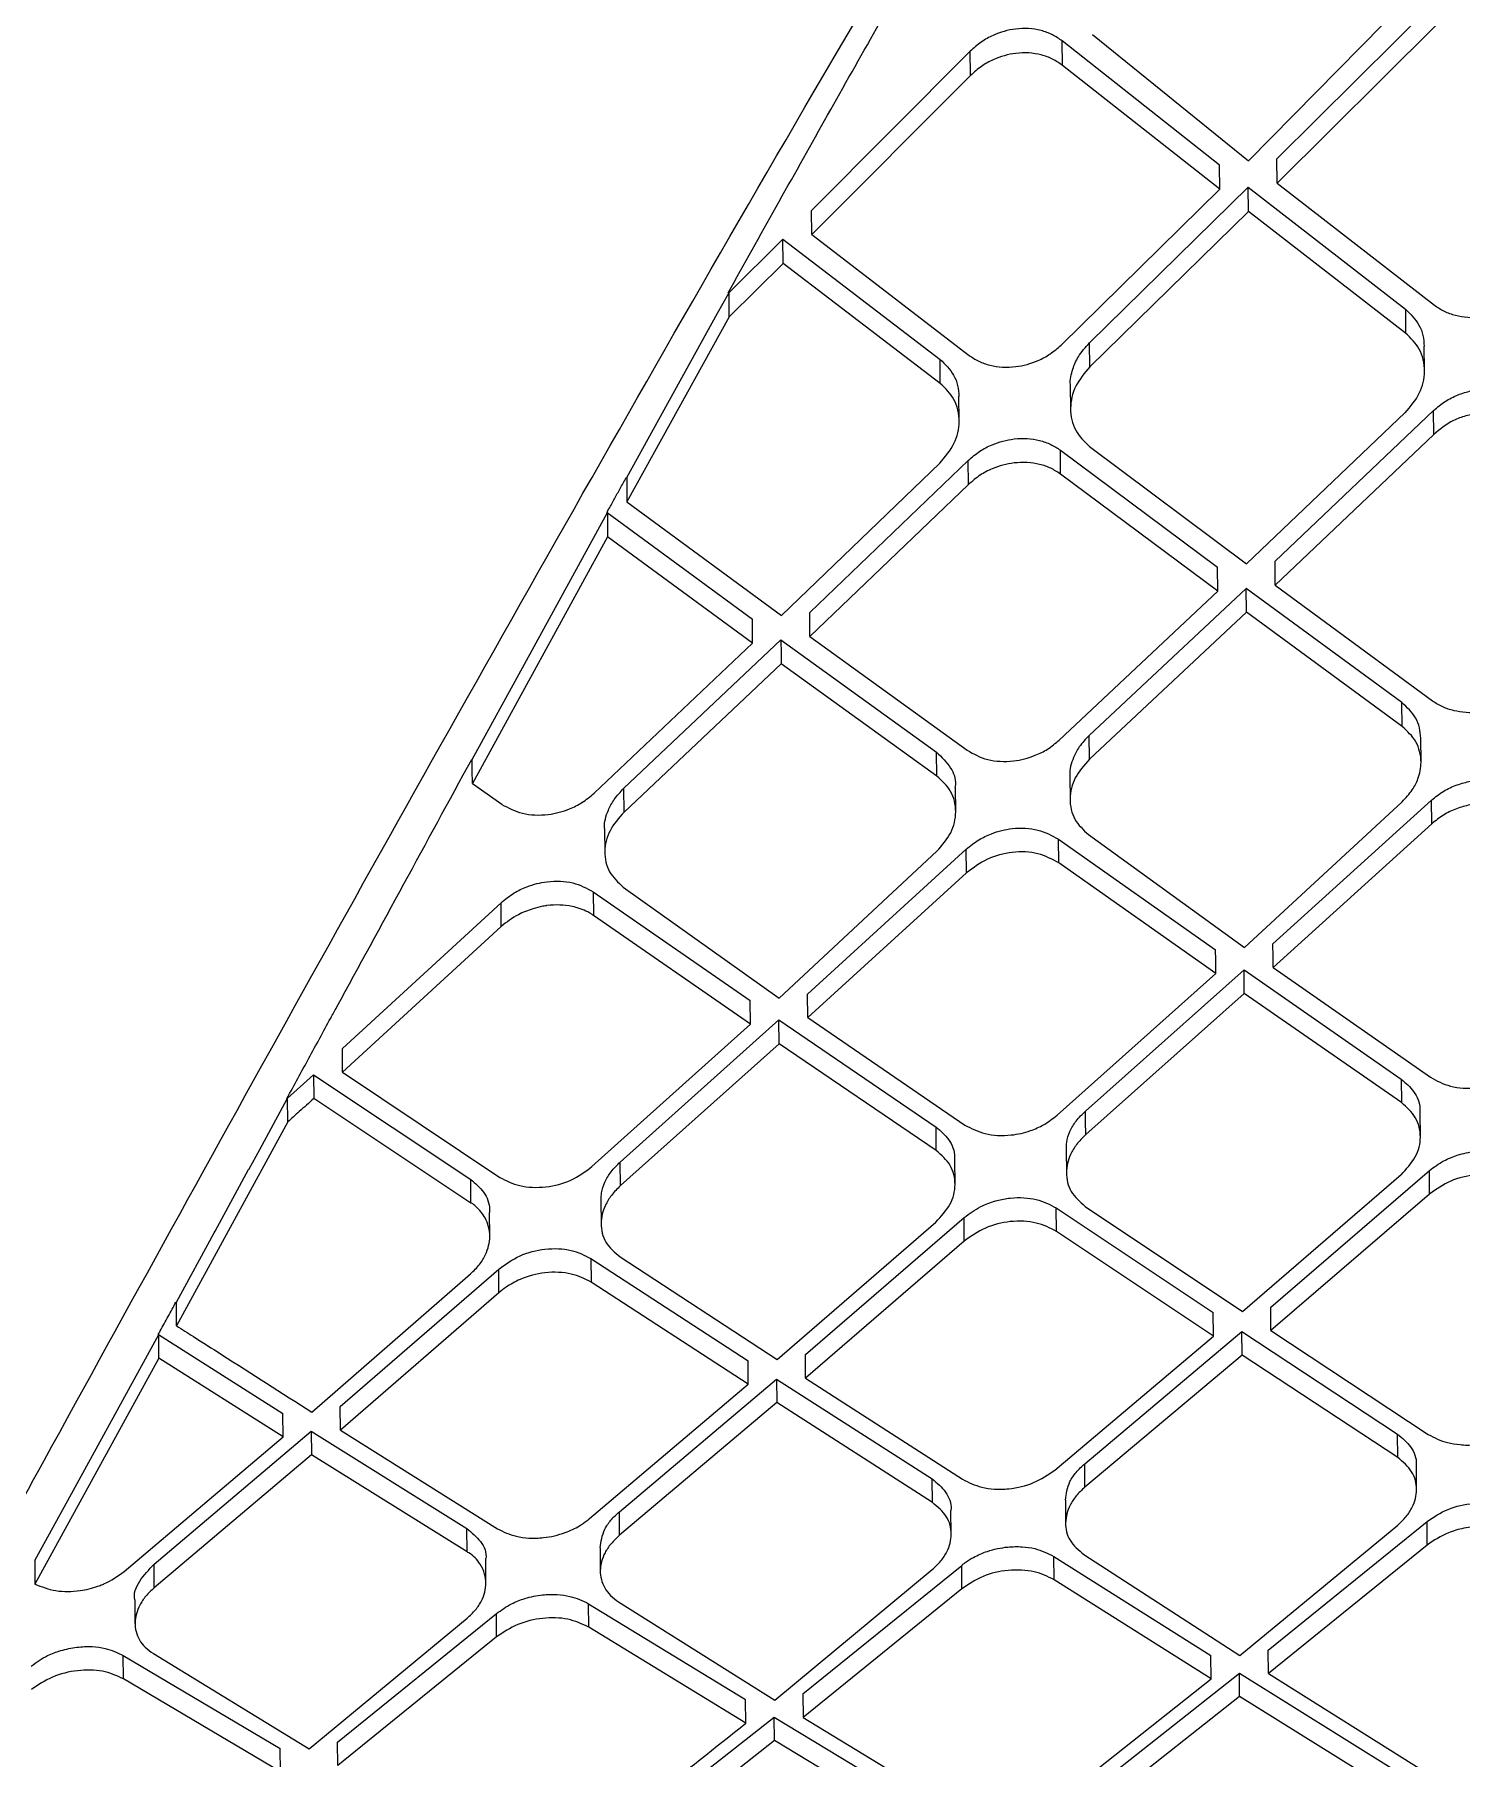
# Model space of a CAD drawing. Extents: x 832 to 912, y 781 to 934.
# Drawn here: x 847.903 to 848.997, y 879.056 to 880.377 of the extents above; entities that cross this region are included whole.
import ezdxf

# ---------------------------------------------------------------- set-up
doc = ezdxf.new("R2010")
doc.units = 0
doc.header["$MEASUREMENT"] = 0
doc.layers.add('1', color=4, linetype='Continuous')

# ---------------------------------------------------------------- blocks, each defined once
blk = doc.blocks.new('pillow top view')
at = {"layer": '1', "color": 3, "linetype": 'Continuous', "lineweight": 25}
for p, q in [((-3.7152, -3.2982), (-3.5898, -3.1809)), ((-3.6934, -3.2976), (-3.5672, -3.182)), ((-3.831, -3.1967), (-3.7152, -3.2982)), ((-3.9251, -3.2059), (-4.0514, -3.3229)), ((-3.9257, -3.2245), (-3.9251, -3.2059)), ((-3.8548, -3.2195), (-3.8542, -3.2009)), ((-3.7376, -3.3006), (-3.8542, -3.2008)), ((-3.5678, -3.2005), (-3.694, -3.3162)), ((-3.7381, -3.3191), (-3.8548, -3.2195)), ((-3.9257, -3.2245), (-4.0519, -3.3414)), ((-3.7381, -3.3191), (-3.7376, -3.3006)), ((-3.694, -3.3162), (-3.6934, -3.2976)), ((-3.694, -3.3162), (-3.5773, -3.4145)), ((-4.0519, -3.3414), (-4.0514, -3.3229)), ((-3.8643, -3.4336), (-3.7381, -3.3191)), ((-3.8425, -3.4327), (-3.7164, -3.3185)), ((-3.7169, -3.337), (-3.7164, -3.3185)), ((-3.7164, -3.3185), (-3.5996, -3.4166)), ((-4.0519, -3.3414), (-3.9352, -3.4387)), ((-3.7169, -3.337), (-3.8431, -3.4511)), ((-3.6002, -3.435), (-3.7169, -3.337)), ((-4.1175, -3.3837), (-4.0743, -3.344)), ((-4.0749, -3.3626), (-4.0743, -3.344)), ((-4.0743, -3.344), (-3.9575, -3.4409)), ((-4.0749, -3.3626), (-4.1177, -3.4018)), ((-3.9581, -3.4593), (-4.0749, -3.3626)), ((-4.1265, -3.3987), (-4.1174, -3.3837)), ((-4.1177, -3.4018), (-4.1171, -3.3834)), ((-4.1177, -3.4018), (-4.2018, -3.5404)), ((-4.2012, -3.5219), (-4.1265, -3.3988)), ((-3.5996, -3.4166), (-3.6002, -3.435)), ((-3.8431, -3.4511), (-3.8425, -3.4327)), ((-3.9581, -3.4593), (-3.9575, -3.4409)), ((-3.5869, -3.4641), (-3.5863, -3.4457)), ((-3.9448, -3.4883), (-3.9442, -3.4699)), ((-3.8586, -3.4648), (-3.8592, -3.4832)), ((-3.729, -3.6069), (-3.6029, -3.4959)), ((-3.7072, -3.6057), (-3.5811, -3.4951)), ((-3.5817, -3.5134), (-3.5811, -3.4951)), ((-3.8687, -3.5325), (-3.8681, -3.5141)), ((-3.8681, -3.5141), (-3.7513, -3.6086)), ((-3.8458, -3.5121), (-3.729, -3.6069)), ((-3.5817, -3.5134), (-3.7078, -3.624)), ((-4.2012, -3.522), (-4.2018, -3.5404)), ((-4.0869, -3.6323), (-3.9608, -3.5203)), ((-4.0651, -3.6308), (-3.939, -3.5192)), ((-3.9396, -3.5375), (-3.939, -3.5192)), ((-4.2018, -3.5404), (-4.0869, -3.6323)), ((-3.9396, -3.5375), (-4.0657, -3.6491)), ((-3.7519, -3.6269), (-3.8687, -3.5325)), ((-4.2852, -3.6615), (-4.217, -3.5481)), ((-4.217, -3.5482), (-4.2176, -3.5666)), ((-4.2173, -3.548), (-4.1092, -3.6341)), ((-4.2176, -3.5666), (-4.3287, -3.7513)), ((-4.1098, -3.6525), (-4.2176, -3.5666)), ((-3.7078, -3.624), (-3.7072, -3.6057)), ((-3.7519, -3.6269), (-3.7513, -3.6086)), ((-4.0657, -3.6491), (-4.0651, -3.6308)), ((-3.8779, -3.7361), (-3.7519, -3.6269)), ((-3.7301, -3.6257), (-3.8549, -3.7335)), ((-3.7306, -3.6439), (-3.7301, -3.6257)), ((-3.6143, -3.7179), (-3.7301, -3.6257)), ((-3.7078, -3.624), (-3.5909, -3.7174)), ((-4.1098, -3.6525), (-4.1092, -3.6341)), ((-3.7306, -3.6439), (-3.8554, -3.7517)), ((-3.6149, -3.7361), (-3.7306, -3.6439)), ((-4.2358, -3.7626), (-4.1098, -3.6525)), ((-4.2128, -3.7597), (-4.088, -3.6509)), ((-4.088, -3.6509), (-3.9722, -3.7417)), ((-4.0657, -3.6491), (-3.9488, -3.7411)), ((-4.3281, -3.733), (-4.2852, -3.6615)), ((-4.0886, -3.6692), (-4.2134, -3.7779)), ((-3.9728, -3.7599), (-4.0886, -3.6692)), ((-3.6149, -3.7361), (-3.6143, -3.7179)), ((-3.8554, -3.7517), (-3.8549, -3.7335)), ((-4.3287, -3.7513), (-4.3067, -3.7682)), ((-3.9728, -3.7599), (-3.9722, -3.7417)), ((-3.6015, -3.7638), (-3.6009, -3.7456)), ((-4.2134, -3.7779), (-4.2128, -3.7597)), ((-3.8709, -3.764), (-3.8714, -3.7822)), ((-3.9594, -3.7874), (-3.9588, -3.7693)), ((-4.2288, -3.7903), (-4.2294, -3.8085)), ((-3.7423, -3.9007), (-3.6172, -3.7938)), ((-3.7205, -3.8988), (-3.5946, -3.7935)), ((-3.5952, -3.8116), (-3.5946, -3.7935)), ((-4.1002, -3.9251), (-3.975, -3.8175)), ((-4.0784, -3.9229), (-3.9525, -3.8168)), ((-3.953, -3.835), (-3.9525, -3.8168)), ((-3.8821, -3.8301), (-3.8816, -3.8119)), ((-3.8816, -3.8119), (-3.7646, -3.9016)), ((-3.8584, -3.8094), (-3.7423, -3.9007)), ((-3.5952, -3.8116), (-3.721, -3.9169)), ((-3.7651, -3.9197), (-3.8821, -3.8301)), ((-4.4364, -3.9504), (-4.3104, -3.8436)), ((-4.311, -3.8618), (-4.3104, -3.8436)), ((-4.2395, -3.8381), (-4.2401, -3.8562)), ((-4.2395, -3.8381), (-4.1225, -3.9261)), ((-4.2163, -3.8354), (-4.1002, -3.9251)), ((-3.953, -3.835), (-4.0789, -3.941)), ((-4.123, -3.9442), (-4.2401, -3.8562)), ((-4.311, -3.8618), (-4.4369, -3.9685)), ((-4.0789, -3.941), (-4.0784, -3.9229)), ((-3.891, -4.0233), (-3.7651, -3.9197)), ((-3.8691, -4.0211), (-3.7433, -3.9177)), ((-3.7439, -3.9358), (-3.7433, -3.9178)), ((-3.7433, -3.9177), (-3.6263, -4.0062)), ((-3.721, -3.9169), (-3.604, -4.0057)), ((-4.123, -3.9442), (-4.1225, -3.9261)), ((-3.7439, -3.9358), (-3.8697, -4.0391)), ((-3.6269, -4.0242), (-3.7439, -3.9358)), ((-4.4369, -3.9685), (-4.4364, -3.9504)), ((-4.2489, -4.0485), (-4.123, -3.9442)), ((-4.2271, -4.0459), (-4.1012, -3.9419)), ((-4.1018, -3.9601), (-4.1012, -3.942)), ((-4.1012, -3.9419), (-3.9841, -4.0287)), ((-4.0789, -3.941), (-3.9619, -4.0281)), ((-4.1018, -3.9601), (-4.2276, -4.0639)), ((-3.9847, -4.0467), (-4.1018, -3.9601)), ((-4.4802, -3.9871), (-4.4592, -3.9696)), ((-4.4592, -3.9696), (-4.4598, -3.9877)), ((-4.4592, -3.9696), (-4.3421, -4.0546)), ((-4.4369, -3.9685), (-4.3198, -4.0539)), ((-4.5028, -4.0251), (-4.4801, -3.9872)), ((-4.4805, -4.005), (-4.4799, -3.987)), ((-4.3426, -4.0727), (-4.4598, -3.9877)), ((-4.4805, -4.005), (-4.5719, -4.1577)), ((-3.6263, -4.0062), (-3.6269, -4.0242)), ((-4.5117, -4.0401), (-4.5028, -4.0251)), ((-3.9847, -4.0467), (-3.9841, -4.0287)), ((-4.5394, -4.0863), (-4.5119, -4.0403)), ((-3.6134, -4.0506), (-3.6129, -4.0327)), ((-4.3426, -4.0727), (-4.3421, -4.0546)), ((-4.2276, -4.0639), (-4.2271, -4.0459)), ((-3.9713, -4.0727), (-3.9707, -4.0548)), ((-3.8851, -4.0498), (-3.8857, -4.068)), ((-4.3292, -4.0984), (-4.3287, -4.0804)), ((-4.243, -4.0746), (-4.2436, -4.0928)), ((-3.7551, -4.1793), (-3.6294, -4.0793)), ((-3.7333, -4.1768), (-3.6076, -4.0771)), ((-3.6081, -4.0952), (-3.6076, -4.0772)), ((-4.5712, -4.1396), (-4.5401, -4.0876)), ((-4.5401, -4.0876), (-4.5394, -4.0863)), ((-3.8951, -4.1123), (-3.8945, -4.0943)), ((-3.8945, -4.0943), (-3.7774, -4.1793)), ((-3.8722, -4.094), (-3.7551, -4.1793)), ((-3.6081, -4.0952), (-3.7338, -4.1947)), ((-4.113, -4.2019), (-3.9872, -4.1015)), ((-4.0911, -4.199), (-3.9654, -4.0989)), ((-3.966, -4.1169), (-3.9654, -4.0989)), ((-4.2524, -4.1189), (-4.253, -4.1369)), ((-4.2524, -4.1189), (-4.1352, -4.202)), ((-4.2301, -4.1185), (-4.113, -4.2019)), ((-3.966, -4.1169), (-4.0917, -4.217)), ((-3.7779, -4.1973), (-3.8951, -4.1123)), ((-4.4709, -4.2279), (-4.3452, -4.127)), ((-4.4491, -4.2246), (-4.3233, -4.1241)), ((-4.3239, -4.1422), (-4.3233, -4.1241)), ((-4.5719, -4.1577), (-4.5713, -4.1397)), ((-4.3239, -4.1422), (-4.4496, -4.2426)), ((-4.1358, -4.22), (-4.253, -4.1369)), ((-4.6558, -4.2804), (-4.5858, -4.1639)), ((-4.5864, -4.182), (-4.5858, -4.1639)), ((-4.586, -4.1638), (-4.4932, -4.228)), ((-4.5864, -4.182), (-4.6882, -4.3512)), ((-4.4937, -4.246), (-4.5864, -4.182)), ((-3.7779, -4.1973), (-3.7774, -4.1793)), ((-3.7338, -4.1947), (-3.7333, -4.1768)), ((-4.1358, -4.22), (-4.1352, -4.202)), ((-4.0917, -4.217), (-4.0911, -4.199)), ((-3.9036, -4.295), (-3.7779, -4.1973)), ((-3.8805, -4.2911), (-3.7561, -4.1947)), ((-3.7567, -4.2127), (-3.7561, -4.1947)), ((-3.7561, -4.1947), (-3.6401, -4.2779)), ((-3.7338, -4.1947), (-3.6167, -4.2791)), ((-3.7567, -4.2127), (-3.8811, -4.309)), ((-3.6406, -4.2958), (-3.7567, -4.2127)), ((-4.4937, -4.246), (-4.4932, -4.228)), ((-4.4496, -4.2426), (-4.4491, -4.2246)), ((-4.2614, -4.318), (-4.1358, -4.22)), ((-4.2384, -4.3137), (-4.1139, -4.2169)), ((-4.1139, -4.217), (-4.1145, -4.2349)), ((-4.1139, -4.2169), (-3.9978, -4.2981)), ((-4.0917, -4.217), (-3.9745, -4.2993)), ((-4.1145, -4.2349), (-4.2389, -4.3316)), ((-3.9984, -4.3161), (-4.1145, -4.2349)), ((-4.6194, -4.3443), (-4.4937, -4.246)), ((-4.5963, -4.3396), (-4.4719, -4.2426)), ((-4.4719, -4.2426), (-4.4724, -4.2606)), ((-4.4719, -4.2426), (-4.3557, -4.3218)), ((-4.4496, -4.2426), (-4.3323, -4.323)), ((-4.4724, -4.2606), (-4.5969, -4.3576)), ((-4.3563, -4.3398), (-4.4724, -4.2606)), ((-4.6876, -4.3331), (-4.6558, -4.2804)), ((-3.6406, -4.2958), (-3.6401, -4.2779)), ((-3.8811, -4.309), (-3.8805, -4.2911)), ((-3.9984, -4.3161), (-3.9978, -4.2981)), ((-3.6272, -4.3208), (-3.6266, -4.303)), ((-4.2389, -4.3316), (-4.2384, -4.3137)), ((-3.8964, -4.3183), (-3.897, -4.3363)), ((-4.3563, -4.3398), (-4.3557, -4.3218)), ((-3.9849, -4.3407), (-3.9844, -4.3228)), ((-4.5969, -4.3576), (-4.5963, -4.3396)), ((-4.3428, -4.3639), (-4.3422, -4.346)), ((-4.2543, -4.3407), (-4.2548, -4.3587)), ((-3.7456, -4.4395), (-3.6201, -4.3459)), ((-3.6207, -4.3638), (-3.6201, -4.3459)), ((-3.8839, -4.3606), (-3.7675, -4.4428)), ((-3.7675, -4.4428), (-3.6427, -4.3477)), ((-4.6122, -4.3664), (-4.6128, -4.3845)), ((-4.1252, -4.4626), (-4.0005, -4.3674)), ((-4.1034, -4.4588), (-3.9778, -4.3652)), ((-3.9784, -4.3831), (-3.9778, -4.3652)), ((-3.9075, -4.379), (-3.907, -4.3611)), ((-3.907, -4.3611), (-3.7897, -4.4417)), ((-3.6207, -4.3638), (-3.7462, -4.4574)), ((-4.2654, -4.4011), (-4.2648, -4.3831)), ((-4.2648, -4.3831), (-4.1475, -4.4614)), ((-4.2417, -4.3827), (-4.1252, -4.4626)), ((-3.9784, -4.3831), (-4.1039, -4.4768)), ((-3.7903, -4.4596), (-3.9075, -4.379)), ((-4.4831, -4.4858), (-4.3583, -4.3906)), ((-4.4612, -4.4816), (-4.3357, -4.3879)), ((-4.3362, -4.4058), (-4.3357, -4.3879)), ((-4.6233, -4.4265), (-4.6227, -4.4085)), ((-4.6227, -4.4085), (-4.5053, -4.4846)), ((-4.5996, -4.408), (-4.4831, -4.4858)), ((-4.3362, -4.4058), (-4.4618, -4.4995)), ((-4.148, -4.4794), (-4.2654, -4.4011)), ((-4.5059, -4.5026), (-4.6233, -4.4265)), ((-3.7462, -4.4574), (-3.7456, -4.4395)), ((-3.7903, -4.4596), (-3.7897, -4.4417)), ((-4.148, -4.4794), (-4.1475, -4.4615)), ((-4.1034, -4.4588), (-4.1039, -4.4768)), ((-3.9157, -4.551), (-3.7903, -4.4596)), ((-3.8938, -4.5472), (-3.7684, -4.4562)), ((-3.769, -4.4741), (-3.7684, -4.4563)), ((-3.7684, -4.4562), (-3.6511, -4.536)), ((-3.7462, -4.4574), (-3.6289, -4.5376)), ((-4.2516, -4.5665), (-4.1262, -4.4756)), ((-4.1267, -4.4936), (-4.1261, -4.4756)), ((-4.1261, -4.4756), (-4.0088, -4.5531)), ((-4.1039, -4.4768), (-3.9866, -4.5546)), ((-3.769, -4.4741), (-3.8944, -4.5651)), ((-3.6517, -4.5539), (-3.769, -4.4741)), ((-4.5059, -4.5026), (-4.5053, -4.4846)), ((-4.4618, -4.4995), (-4.4612, -4.4816)), ((-4.1267, -4.4936), (-4.2521, -4.5845)), ((-4.0093, -4.571), (-4.1267, -4.4936))]:
    blk.add_line(p, q, dxfattribs=at)
at = {"layer": '1', "color": 3, "linetype": 'Continuous', "lineweight": 25, "flags": 128}
for points in [[(-4.088, -3.651), (-4.0883, -3.6612), (-4.0886, -3.6692)], [(-4.3287, -3.7513), (-4.3284, -3.7411), (-4.3282, -3.7331)], [(-3.7651, -3.9197), (-3.7648, -3.9095), (-3.7646, -3.9016)], [(-3.8697, -4.0391), (-3.8694, -4.029), (-3.8691, -4.0211)], [(-4.6877, -4.3332), (-4.688, -4.3433), (-4.6882, -4.3512)]]:
    blk.add_lwpolyline(points, dxfattribs=at)
at = {"layer": '1', "color": 3, "linetype": 'Continuous', "lineweight": 25}
for points, knots in [([(-5.9699, -5.3176), (-5.9541, -5.282), (-5.9225, -5.2107), (-5.8683, -5.0828), (-5.8067, -4.9352), (-5.7367, -4.7627), (-5.6576, -4.564), (-5.572, -4.3382), (-5.4788, -4.0908), (-5.369, -3.7974), (-5.2415, -3.4586), (-5.0957, -3.0778), (-4.9436, -2.6898), (-4.7857, -2.2969), (-4.6231, -1.9018), (-4.511, -1.6378), (-4.4549, -1.5059)], [0, 0, 0, 0, 0.06234, 0.124818, 0.187363, 0.250453, 0.313852, 0.376637, 0.439459, 0.502671, 0.586016, 0.668823, 0.751617, 0.834542, 0.917364, 1, 1, 1, 1]), ([(-5.8835, -5.3177), (-5.8653, -5.2826), (-5.8289, -5.2123), (-5.7653, -5.0869), (-5.697, -4.9401), (-5.6216, -4.7674), (-5.5401, -4.5669), (-5.4548, -4.3396), (-5.3648, -4.0909), (-5.2617, -3.797), (-5.1444, -3.4585), (-5.0118, -3.0791), (-4.8739, -2.6928), (-4.7303, -2.3025), (-4.5813, -1.9104), (-4.4764, -1.6492), (-4.4241, -1.5187)], [0, 0, 0, 0, 0.062319, 0.124752, 0.187451, 0.250906, 0.314486, 0.37751, 0.44061, 0.503895, 0.587131, 0.669779, 0.75236, 0.835034, 0.917583, 1, 1, 1, 1]), ([(-5.6643, -5.2981), (-5.6612, -5.2927), (-5.6442, -5.2623), (-5.6109, -5.2038), (-5.5711, -5.1257), (-5.5315, -5.0456), (-5.4913, -4.9669), (-5.4439, -4.873), (-5.3899, -4.7599), (-5.33, -4.6256), (-5.2574, -4.4702), (-5.1825, -4.3058), (-5.1011, -4.1245), (-5.0133, -3.9276), (-4.9194, -3.7155), (-4.8224, -3.4963), (-4.7224, -3.2737), (-4.6181, -3.0442), (-4.5219, -2.8345), (-4.4368, -2.6516), (-4.3612, -2.4911), (-4.28, -2.3212), (-4.1991, -2.1529), (-4.1274, -2.005), (-4.0837, -1.9184), (-4.0647, -1.8809)], [0, 0, 0, 0, 0.009738, 0.054602, 0.100033, 0.132056, 0.170263, 0.205637, 0.248795, 0.300159, 0.346151, 0.397485, 0.446642, 0.498592, 0.555879, 0.611205, 0.664279, 0.721091, 0.779345, 0.816198, 0.852883, 0.894557, 0.93795, 0.973138, 1, 1, 1, 1]), ([(-4.0507, -1.8872), (-4.1192, -2.0259), (-4.2564, -2.3036), (-4.4535, -2.7188), (-4.6427, -3.131), (-4.8251, -3.5355), (-4.9756, -3.8783), (-5.1004, -4.1574), (-5.1989, -4.3784), (-5.296, -4.5827), (-5.3889, -4.7858), (-5.4904, -4.9776), (-5.5822, -5.1544), (-5.6367, -5.2501), (-5.664, -5.2981)], [0, 0, 0, 0, 0.099304, 0.198802, 0.298385, 0.398318, 0.498406, 0.560918, 0.623789, 0.687365, 0.750255, 0.833389, 0.916533, 1, 1, 1, 1]), ([(-5.3467, -5.3279), (-5.3182, -5.2869), (-5.261, -5.2046), (-5.1615, -5.0507), (-5.0537, -4.8781), (-4.9368, -4.6869), (-4.8121, -4.4803), (-4.6562, -4.2215), (-4.4657, -3.9058), (-4.2362, -3.5329), (-3.9935, -3.147), (-3.8203, -2.8855), (-3.7335, -2.7545)], [0, 0, 0, 0, 0.080977, 0.162706, 0.245456, 0.32577, 0.407713, 0.491268, 0.616464, 0.743327, 0.871464, 1, 1, 1, 1]), ([(-4.1178, -3.3834), (-4.0915, -3.3405), (-4.039, -3.2546), (-3.9852, -3.1679), (-3.9583, -3.1245)], [0, 0, 0, 0, 0.499977, 1, 1, 1, 1]), ([(-3.8542, -3.2008), (-3.8566, -3.199), (-3.8614, -3.1954), (-3.8701, -3.1919), (-3.8796, -3.19), (-3.8922, -3.1899), (-3.9049, -3.193), (-3.9168, -3.199), (-3.9223, -3.2035), (-3.9251, -3.2059)], [0, 0, 0, 0, 0.123894, 0.248328, 0.373719, 0.500525, 0.725672, 0.856743, 1, 1, 1, 1]), ([(-3.8548, -3.2195), (-3.8572, -3.2177), (-3.8619, -3.2141), (-3.8707, -3.2106), (-3.8802, -3.2086), (-3.8928, -3.2085), (-3.9055, -3.2117), (-3.9174, -3.2176), (-3.9229, -3.2221), (-3.9257, -3.2245)], [0, 0, 0, 0, 0.123944, 0.248377, 0.373757, 0.500529, 0.725701, 0.856777, 1, 1, 1, 1]), ([(-3.5996, -3.4166), (-3.5959, -3.4206), (-3.5901, -3.4268), (-3.5866, -3.4373), (-3.5865, -3.4429), (-3.5864, -3.4457)], [0, 0, 0, 0, 0.480332, 0.74378, 1, 1, 1, 1]), ([(-3.5773, -3.4145), (-3.575, -3.4162), (-3.5702, -3.4197), (-3.5616, -3.4231), (-3.5521, -3.4251), (-3.5394, -3.4253), (-3.5266, -3.4224), (-3.5147, -3.4167), (-3.5093, -3.4124), (-3.5064, -3.4101)], [0, 0, 0, 0, 0.122397, 0.246482, 0.37255, 0.500787, 0.727405, 0.858029, 1, 1, 1, 1]), ([(-3.9352, -3.4387), (-3.9329, -3.4403), (-3.9282, -3.4438), (-3.9195, -3.4471), (-3.91, -3.449), (-3.8973, -3.4491), (-3.8846, -3.4461), (-3.8727, -3.4403), (-3.8672, -3.4359), (-3.8643, -3.4336)], [0, 0, 0, 0, 0.121677, 0.245449, 0.371673, 0.50051, 0.725323, 0.856482, 1, 1, 1, 1]), ([(-3.8585, -3.4648), (-3.8585, -3.4646), (-3.8588, -3.4605), (-3.8567, -3.4529), (-3.8516, -3.4421), (-3.8458, -3.4361), (-3.8425, -3.4327)], [0, 0, 0, 0, 0.020044, 0.358768, 0.641728, 1, 1, 1, 1]), ([(-3.6029, -3.496), (-3.5987, -3.4913), (-3.5902, -3.4821), (-3.5864, -3.4674), (-3.5872, -3.456), (-3.5905, -3.4452), (-3.5964, -3.439), (-3.6002, -3.435)], [0, 0, 0, 0, 0.250099, 0.499186, 0.635508, 0.764453, 1, 1, 1, 1]), ([(-3.9575, -3.4409), (-3.9538, -3.4449), (-3.948, -3.451), (-3.9445, -3.4614), (-3.9443, -3.4671), (-3.9443, -3.4699)], [0, 0, 0, 0, 0.479505, 0.740708, 1, 1, 1, 1]), ([(-3.9608, -3.5203), (-3.9566, -3.5156), (-3.9481, -3.5063), (-3.9443, -3.4917), (-3.9451, -3.4803), (-3.9484, -3.4695), (-3.9543, -3.4633), (-3.9581, -3.4593)], [0, 0, 0, 0, 0.249838, 0.499422, 0.634883, 0.763505, 1, 1, 1, 1]), ([(-3.8431, -3.4511), (-3.8473, -3.4558), (-3.8558, -3.4651), (-3.8596, -3.4798), (-3.8589, -3.4912), (-3.8555, -3.5019), (-3.8496, -3.5081), (-3.8458, -3.5121)], [0, 0, 0, 0, 0.249375, 0.499419, 0.633726, 0.761952, 1, 1, 1, 1]), ([(-3.5811, -3.4951), (-3.5782, -3.4928), (-3.5724, -3.4883), (-3.5622, -3.4837), (-3.5519, -3.481), (-3.5388, -3.4799), (-3.5236, -3.482), (-3.5145, -3.4879), (-3.5103, -3.4907)], [0, 0, 0, 0, 0.147152, 0.28775, 0.421892, 0.549782, 0.786241, 1, 1, 1, 1]), ([(-3.5108, -3.5091), (-3.5132, -3.5073), (-3.518, -3.5039), (-3.5267, -3.5005), (-3.5363, -3.4986), (-3.5464, -3.4984), (-3.5566, -3.5), (-3.5692, -3.504), (-3.5768, -3.5097), (-3.5817, -3.5134)], [0, 0, 0, 0, 0.12388, 0.248455, 0.374022, 0.504698, 0.635037, 0.761088, 1, 1, 1, 1]), ([(-3.939, -3.5191), (-3.9361, -3.5168), (-3.9304, -3.5123), (-3.9184, -3.5067), (-3.9057, -3.5038), (-3.8933, -3.5039), (-3.8838, -3.5058), (-3.8752, -3.5091), (-3.8705, -3.5124), (-3.8681, -3.5141)], [0, 0, 0, 0, 0.147747, 0.280697, 0.501381, 0.629337, 0.754898, 0.878331, 1, 1, 1, 1]), ([(-4.2066, -3.5301), (-4.2057, -3.5287), (-4.2041, -3.526), (-4.2024, -3.5232), (-4.2015, -3.5218)], [0, 0, 0, 0, 0.500019, 1, 1, 1, 1]), ([(-3.8687, -3.5325), (-3.8711, -3.5308), (-3.8758, -3.5274), (-3.8844, -3.5241), (-3.894, -3.5223), (-3.9064, -3.5222), (-3.919, -3.5251), (-3.931, -3.5307), (-3.9366, -3.5352), (-3.9396, -3.5375)], [0, 0, 0, 0, 0.122291, 0.246243, 0.372188, 0.500387, 0.719849, 0.852426, 1, 1, 1, 1]), ([(-4.2157, -3.5452), (-4.2141, -3.5427), (-4.2111, -3.5377), (-4.2081, -3.5326), (-4.2066, -3.5301)], [0, 0, 0, 0, 0.49998, 1, 1, 1, 1]), ([(-4.2173, -3.5479), (-4.2171, -3.5475), (-4.2165, -3.5466), (-4.216, -3.5456), (-4.2157, -3.5452)], [0, 0, 0, 0, 0.500035, 1, 1, 1, 1]), ([(-3.5909, -3.7174), (-3.5885, -3.7191), (-3.5837, -3.7224), (-3.575, -3.7256), (-3.5656, -3.7275), (-3.5532, -3.7277), (-3.5406, -3.725), (-3.5286, -3.7196), (-3.523, -3.7154), (-3.52, -3.7131)], [0, 0, 0, 0, 0.124829, 0.249781, 0.375013, 0.500587, 0.721566, 0.853679, 1, 1, 1, 1]), ([(-3.601, -3.7456), (-3.6011, -3.743), (-3.6013, -3.7376), (-3.6047, -3.7276), (-3.6105, -3.7217), (-3.6143, -3.7179)], [0, 0, 0, 0, 0.254443, 0.514266, 1, 1, 1, 1]), ([(-4.4393, -3.9184), (-4.421, -3.8878), (-4.3844, -3.8264), (-4.3471, -3.7641), (-4.3285, -3.7329)], [0, 0, 0, 0, 0.4999683, 1, 1, 1, 1]), ([(-3.9488, -3.7411), (-3.9439, -3.7441), (-3.9364, -3.7487), (-3.9237, -3.7508), (-3.9113, -3.751), (-3.8986, -3.7482), (-3.8866, -3.7428), (-3.8809, -3.7384), (-3.8779, -3.7361)], [0, 0, 0, 0, 0.241786, 0.368896, 0.499847, 0.717158, 0.850484, 1, 1, 1, 1]), ([(-3.8549, -3.7335), (-3.8577, -3.7362), (-3.8629, -3.7413), (-3.8685, -3.7513), (-3.8711, -3.7591), (-3.8708, -3.7637), (-3.8708, -3.764)], [0, 0, 0, 0, 0.306885, 0.571339, 0.971676, 1, 1, 1, 1]), ([(-3.6172, -3.7938), (-3.6143, -3.791), (-3.609, -3.7858), (-3.6034, -3.7757), (-3.601, -3.7656), (-3.6019, -3.756), (-3.6052, -3.7458), (-3.6111, -3.7399), (-3.6149, -3.7361)], [0, 0, 0, 0, 0.165214, 0.30375, 0.500067, 0.633286, 0.76111, 1, 1, 1, 1]), ([(-3.9722, -3.7417), (-3.9684, -3.7456), (-3.9615, -3.7529), (-3.958, -3.7633), (-3.9591, -3.7685), (-3.9593, -3.7693)], [0, 0, 0, 0, 0.501334, 0.927348, 1, 1, 1, 1]), ([(-3.8554, -3.7517), (-3.8597, -3.7562), (-3.8681, -3.765), (-3.8719, -3.7789), (-3.8712, -3.7896), (-3.868, -3.7997), (-3.8622, -3.8056), (-3.8584, -3.8094)], [0, 0, 0, 0, 0.249605, 0.499434, 0.630824, 0.758117, 1, 1, 1, 1]), ([(-4.3068, -3.7683), (-4.3019, -3.7712), (-4.2944, -3.7756), (-4.2817, -3.7777), (-4.2694, -3.7777), (-4.2568, -3.7749), (-4.2447, -3.7694), (-4.2389, -3.765), (-4.2358, -3.7626)], [0, 0, 0, 0, 0.240883, 0.368223, 0.499736, 0.712586, 0.847048, 1, 1, 1, 1]), ([(-4.2287, -3.7903), (-4.2288, -3.79), (-4.2291, -3.7853), (-4.2265, -3.7775), (-4.2207, -3.7674), (-4.2156, -3.7624), (-4.2128, -3.7597)], [0, 0, 0, 0, 0.0235931, 0.434335, 0.6979713, 1, 1, 1, 1]), ([(-3.975, -3.8175), (-3.9709, -3.8131), (-3.9625, -3.8042), (-3.9589, -3.7904), (-3.9597, -3.7797), (-3.9631, -3.7696), (-3.9689, -3.7638), (-3.9728, -3.7599)], [0, 0, 0, 0, 0.249592, 0.49942, 0.631713, 0.759312, 1, 1, 1, 1]), ([(-4.2134, -3.7779), (-4.2176, -3.7824), (-4.2261, -3.7913), (-4.2299, -3.8051), (-4.2291, -3.8157), (-4.226, -3.8258), (-4.2201, -3.8316), (-4.2163, -3.8354)], [0, 0, 0, 0, 0.249738, 0.499555, 0.630178, 0.757192, 1, 1, 1, 1]), ([(-3.5946, -3.7935), (-3.5915, -3.7912), (-3.5855, -3.7867), (-3.5749, -3.7824), (-3.5643, -3.7799), (-3.5512, -3.7791), (-3.5364, -3.7813), (-3.5278, -3.7867), (-3.5237, -3.7893)], [0, 0, 0, 0, 0.152997, 0.297913, 0.434812, 0.563739, 0.797074, 1, 1, 1, 1]), ([(-3.9525, -3.8168), (-3.9493, -3.8144), (-3.9433, -3.81), (-3.9311, -3.8048), (-3.9186, -3.8021), (-3.9065, -3.8023), (-3.8939, -3.8045), (-3.8865, -3.809), (-3.8816, -3.8119)], [0, 0, 0, 0, 0.158002, 0.294585, 0.502867, 0.632666, 0.758849, 1, 1, 1, 1]), ([(-3.5243, -3.8074), (-3.5285, -3.8048), (-3.5374, -3.7992), (-3.5525, -3.7971), (-3.5656, -3.7981), (-3.576, -3.8006), (-3.5863, -3.805), (-3.5922, -3.8094), (-3.5952, -3.8116)], [0, 0, 0, 0, 0.210746, 0.446659, 0.574926, 0.709873, 0.851538, 1, 1, 1, 1]), ([(-4.3104, -3.8436), (-4.3071, -3.8411), (-4.301, -3.8365), (-4.2887, -3.8313), (-4.2763, -3.8286), (-4.2644, -3.8287), (-4.2518, -3.8308), (-4.2444, -3.8352), (-4.2395, -3.838)], [0, 0, 0, 0, 0.163789, 0.302443, 0.503511, 0.633985, 0.760308, 1, 1, 1, 1]), ([(-3.8821, -3.8301), (-3.8871, -3.8272), (-3.8945, -3.8227), (-3.9072, -3.8205), (-3.9204, -3.8204), (-3.9373, -3.8241), (-3.9478, -3.8314), (-3.953, -3.835)], [0, 0, 0, 0, 0.243081, 0.370063, 0.500529, 0.749798, 1, 1, 1, 1]), ([(-4.2401, -3.8562), (-4.2402, -3.8561), (-4.2407, -3.8557), (-4.242, -3.8547), (-4.2467, -3.8517), (-4.2575, -3.8476), (-4.2689, -3.8466), (-4.2758, -3.8472), (-4.2769, -3.8474), (-4.2804, -3.8478), (-4.2876, -3.8494), (-4.2992, -3.8534), (-4.3067, -3.8587), (-4.311, -3.8618)], [0, 0, 0, 0, 0.008694, 0.023771, 0.073374, 0.250599, 0.499661, 0.504787, 0.5134, 0.541109, 0.638465, 0.791532, 1, 1, 1, 1]), ([(-3.721, -3.9169), (-3.7209, -3.9135), (-3.7207, -3.9075), (-3.7206, -3.9014), (-3.7205, -3.8988)], [0, 0, 0, 0, 0.559986, 1, 1, 1, 1]), ([(-4.4443, -3.9267), (-4.4435, -3.9253), (-4.4419, -3.9226), (-4.4402, -3.9198), (-4.4394, -3.9184)], [0, 0, 0, 0, 0.499888, 1, 1, 1, 1]), ([(-4.4804, -3.987), (-4.4744, -3.977), (-4.4624, -3.9569), (-4.4504, -3.9368), (-4.4444, -3.9267)], [0, 0, 0, 0, 0.500007, 1, 1, 1, 1]), ([(-4.4598, -3.9877), (-4.4636, -3.991), (-4.4706, -3.9967), (-4.4775, -4.0025), (-4.4805, -4.005)], [0, 0, 0, 0, 0.559966, 1, 1, 1, 1]), ([(-3.604, -4.0057), (-3.5992, -4.0085), (-3.5918, -4.0129), (-3.5792, -4.0152), (-3.567, -4.0155), (-3.5546, -4.0131), (-3.5424, -4.0082), (-3.5364, -4.0039), (-3.5331, -4.0016)], [0, 0, 0, 0, 0.239317, 0.367161, 0.499917, 0.705313, 0.841599, 1, 1, 1, 1]), ([(-3.6263, -4.0062), (-3.623, -4.0093), (-3.616, -4.0159), (-3.6126, -4.0258), (-3.613, -4.0316), (-3.6131, -4.0327)], [0, 0, 0, 0, 0.418021, 0.895886, 1, 1, 1, 1]), ([(-3.9841, -4.0287), (-3.9808, -4.0318), (-3.9737, -4.0385), (-3.9703, -4.0484), (-3.9709, -4.054), (-3.9709, -4.0548)], [0, 0, 0, 0, 0.431803, 0.914196, 1, 1, 1, 1]), ([(-3.9619, -4.0281), (-3.9571, -4.0308), (-3.9497, -4.0351), (-3.9371, -4.0372), (-3.9252, -4.0374), (-3.913, -4.0351), (-3.9007, -4.0303), (-3.8944, -4.0258), (-3.891, -4.0233)], [0, 0, 0, 0, 0.237477, 0.365738, 0.499836, 0.691265, 0.831086, 1, 1, 1, 1]), ([(-3.8849, -4.0498), (-3.8848, -4.048), (-3.8847, -4.0434), (-3.8819, -4.0361), (-3.8769, -4.0281), (-3.8718, -4.0234), (-3.8691, -4.0211)], [0, 0, 0, 0, 0.176059, 0.438705, 0.713344, 1, 1, 1, 1]), ([(-3.6294, -4.0794), (-3.6251, -4.0752), (-3.6166, -4.0668), (-3.6129, -4.0535), (-3.6138, -4.0433), (-3.6171, -4.0336), (-3.623, -4.0279), (-3.6269, -4.0242)], [0, 0, 0, 0, 0.249667, 0.499342, 0.629575, 0.756549, 1, 1, 1, 1]), ([(-3.8697, -4.0391), (-3.8723, -4.0415), (-3.8772, -4.046), (-3.8833, -4.0555), (-3.8862, -4.0655), (-3.8853, -4.0751), (-3.8821, -4.0847), (-3.8762, -4.0903), (-3.8722, -4.094)], [0, 0, 0, 0, 0.14494, 0.276727, 0.500129, 0.627803, 0.753789, 1, 1, 1, 1]), ([(-4.3421, -4.0546), (-4.3386, -4.0578), (-4.3314, -4.0644), (-4.3282, -4.0742), (-4.3288, -4.0797), (-4.3288, -4.0804)], [0, 0, 0, 0, 0.443156, 0.929301, 1, 1, 1, 1]), ([(-4.3198, -4.0539), (-4.315, -4.0566), (-4.3077, -4.0607), (-4.2951, -4.0628), (-4.2818, -4.0628), (-4.2647, -4.0592), (-4.2542, -4.0521), (-4.2489, -4.0485)], [0, 0, 0, 0, 0.236158, 0.365187, 0.500615, 0.749877, 1, 1, 1, 1]), ([(-4.2428, -4.0746), (-4.2427, -4.0727), (-4.2425, -4.068), (-4.2396, -4.0607), (-4.2347, -4.0528), (-4.2296, -4.0482), (-4.2271, -4.0459)], [0, 0, 0, 0, 0.188608, 0.448676, 0.719065, 1, 1, 1, 1]), ([(-3.9872, -4.1015), (-3.983, -4.0973), (-3.9744, -4.0889), (-3.9708, -4.0757), (-3.9716, -4.0656), (-3.9749, -4.056), (-3.9808, -4.0504), (-3.9847, -4.0467)], [0, 0, 0, 0, 0.249741, 0.499419, 0.628417, 0.754974, 1, 1, 1, 1]), ([(-4.2276, -4.0639), (-4.2302, -4.0663), (-4.235, -4.0707), (-4.2412, -4.0802), (-4.2441, -4.0902), (-4.2433, -4.0998), (-4.24, -4.1093), (-4.2341, -4.1148), (-4.2301, -4.1185)], [0, 0, 0, 0, 0.142246, 0.273157, 0.500158, 0.626932, 0.752585, 1, 1, 1, 1]), ([(-3.6076, -4.0771), (-3.6039, -4.0746), (-3.5974, -4.0701), (-3.5849, -4.0656), (-3.573, -4.0635), (-3.5615, -4.0638), (-3.5489, -4.0661), (-3.5415, -4.0704), (-3.5367, -4.0733)], [0, 0, 0, 0, 0.177496, 0.320278, 0.500913, 0.633429, 0.760913, 1, 1, 1, 1]), ([(-4.3452, -4.127), (-4.3426, -4.1247), (-4.3377, -4.1203), (-4.3316, -4.1109), (-4.328, -4.0984), (-4.3308, -4.0854), (-4.337, -4.0773), (-4.3412, -4.0734), (-4.3425, -4.0727), (-4.3426, -4.0727)], [0, 0, 0, 0, 0.142279, 0.273225, 0.500154, 0.749496, 0.926413, 0.991228, 1, 1, 1, 1]), ([(-3.5373, -4.0913), (-3.5421, -4.0884), (-3.5496, -4.0841), (-3.5622, -4.0818), (-3.5753, -4.0815), (-3.5923, -4.0848), (-3.6029, -4.0917), (-3.6081, -4.0951)], [0, 0, 0, 0, 0.240704, 0.368361, 0.500599, 0.749908, 1, 1, 1, 1]), ([(-3.9654, -4.0989), (-3.9612, -4.096), (-3.9538, -4.091), (-3.9415, -4.087), (-3.9337, -4.0857), (-3.9264, -4.0851), (-3.9191, -4.0853), (-3.9066, -4.0874), (-3.8993, -4.0916), (-3.8945, -4.0943)], [0, 0, 0, 0, 0.203399, 0.355178, 0.48553, 0.503029, 0.636364, 0.763783, 1, 1, 1, 1]), ([(-3.8951, -4.1123), (-3.8999, -4.1096), (-3.9073, -4.1054), (-3.9199, -4.1033), (-3.9331, -4.1031), (-3.9501, -4.1065), (-3.9607, -4.1135), (-3.966, -4.1169)], [0, 0, 0, 0, 0.238728, 0.366846, 0.500589, 0.749927, 1, 1, 1, 1]), ([(-4.3233, -4.1241), (-4.318, -4.1206), (-4.3074, -4.1135), (-4.2903, -4.11), (-4.277, -4.1101), (-4.2645, -4.1121), (-4.2572, -4.1162), (-4.2524, -4.1189)], [0, 0, 0, 0, 0.250682, 0.500643, 0.636013, 0.764466, 1, 1, 1, 1]), ([(-4.253, -4.1369), (-4.2577, -4.1343), (-4.2651, -4.1302), (-4.2777, -4.1282), (-4.291, -4.128), (-4.3054, -4.1314), (-4.3171, -4.1371), (-4.3221, -4.1408), (-4.3239, -4.1422)], [0, 0, 0, 0, 0.236518, 0.364992, 0.500039, 0.749151, 0.90875, 1, 1, 1, 1]), ([(-4.5845, -4.1611), (-4.5824, -4.1575), (-4.5781, -4.1503), (-4.5737, -4.1431), (-4.5716, -4.1395)], [0, 0, 0, 0, 0.499952, 1, 1, 1, 1]), ([(-4.5861, -4.1637), (-4.5859, -4.1632), (-4.5853, -4.1624), (-4.5848, -4.1615), (-4.5846, -4.1611)], [0, 0, 0, 0, 0.499951, 1, 1, 1, 1]), ([(-4.5719, -4.1577), (-4.5677, -4.1607), (-4.5565, -4.1684), (-4.5228, -4.1918), (-4.4934, -4.2123), (-4.4709, -4.2279)], [0, 0, 0, 0, 0.124187, 0.332248, 1, 1, 1, 1]), ([(-3.6401, -4.2779), (-3.6365, -4.2811), (-3.6292, -4.2878), (-3.626, -4.2974), (-3.6267, -4.3025), (-3.6268, -4.3029)], [0, 0, 0, 0, 0.45958, 0.948819, 1, 1, 1, 1]), ([(-3.6167, -4.2791), (-3.612, -4.2818), (-3.6048, -4.286), (-3.5923, -4.2879), (-3.5852, -4.2889), (-3.5817, -4.2882), (-3.5752, -4.2883), (-3.5644, -4.2856), (-3.5527, -4.2804), (-3.5477, -4.2769), (-3.5458, -4.2755)], [0, 0, 0, 0, 0.232196, 0.36189, 0.499937, 0.500149, 0.500179, 0.749357, 0.906259, 1, 1, 1, 1]), ([(-3.8963, -4.3183), (-3.8955, -4.3135), (-3.8943, -4.3063), (-3.8876, -4.2972), (-3.8829, -4.2932), (-3.8805, -4.2911)], [0, 0, 0, 0, 0.480828, 0.737841, 1, 1, 1, 1]), ([(-3.9978, -4.2981), (-3.9942, -4.3014), (-3.9868, -4.3081), (-3.9837, -4.3175), (-3.9844, -4.3225), (-3.9845, -4.3228)], [0, 0, 0, 0, 0.472598, 0.965976, 1, 1, 1, 1]), ([(-3.9745, -4.2993), (-3.9699, -4.3018), (-3.9627, -4.3058), (-3.9502, -4.308), (-3.9367, -4.3083), (-3.9195, -4.305), (-3.9089, -4.2984), (-3.9036, -4.295)], [0, 0, 0, 0, 0.227618, 0.358666, 0.500734, 0.750209, 1, 1, 1, 1]), ([(-3.6427, -4.3477), (-3.6403, -4.3456), (-3.6356, -4.3416), (-3.6294, -4.3326), (-3.626, -4.3208), (-3.6289, -4.3066), (-3.6367, -4.2994), (-3.6406, -4.2958)], [0, 0, 0, 0, 0.137592, 0.267061, 0.500741, 0.751137, 1, 1, 1, 1]), ([(-4.3323, -4.323), (-4.3278, -4.3254), (-4.3207, -4.3292), (-4.3082, -4.3313), (-4.2954, -4.3315), (-4.2818, -4.3289), (-4.2706, -4.3241), (-4.2647, -4.3205), (-4.2623, -4.3186), (-4.2617, -4.3182), (-4.2615, -4.3181), (-4.2615, -4.318), (-4.2614, -4.318), (-4.2614, -4.318)], [0, 0, 0, 0, 0.224426, 0.355993, 0.499972, 0.716939, 0.872817, 0.967245, 0.991342, 0.997612, 0.999295, 0.999907, 1, 1, 1, 1]), ([(-4.2543, -4.3407), (-4.2534, -4.3359), (-4.252, -4.3286), (-4.2454, -4.3196), (-4.2407, -4.3157), (-4.2384, -4.3137)], [0, 0, 0, 0, 0.49025, 0.743276, 1, 1, 1, 1]), ([(-4.0005, -4.3674), (-3.9981, -4.3654), (-3.9934, -4.3614), (-3.9872, -4.3525), (-3.9838, -4.3407), (-3.9867, -4.3267), (-3.9945, -4.3196), (-3.9984, -4.3161)], [0, 0, 0, 0, 0.135266, 0.26392, 0.500709, 0.749241, 1, 1, 1, 1]), ([(-3.8811, -4.309), (-3.8835, -4.3111), (-3.8882, -4.3152), (-3.8945, -4.3241), (-3.8981, -4.3359), (-3.8955, -4.35), (-3.8878, -4.3571), (-3.8839, -4.3606)], [0, 0, 0, 0, 0.135978, 0.264876, 0.500675, 0.74783, 1, 1, 1, 1]), ([(-4.3557, -4.3218), (-4.3521, -4.3251), (-4.3448, -4.3317), (-4.3409, -4.3411), (-4.3423, -4.3458), (-4.3424, -4.346)], [0, 0, 0, 0, 0.483515, 0.980451, 1, 1, 1, 1]), ([(-4.2389, -4.3316), (-4.2413, -4.3337), (-4.246, -4.3377), (-4.2523, -4.3465), (-4.2561, -4.3583), (-4.2535, -4.3696), (-4.248, -4.3777), (-4.2438, -4.381), (-4.2417, -4.3827)], [0, 0, 0, 0, 0.134065, 0.262225, 0.499998, 0.745248, 0.871526, 1, 1, 1, 1]), ([(-3.6201, -4.3459), (-3.6148, -4.3426), (-3.6042, -4.3361), (-3.587, -4.3331), (-3.5736, -4.3335), (-3.5611, -4.3358), (-3.5539, -4.3399), (-3.5493, -4.3425)], [0, 0, 0, 0, 0.250005, 0.499898, 0.639043, 0.768902, 1, 1, 1, 1]), ([(-4.6882, -4.3512), (-4.6832, -4.3534), (-4.673, -4.3579), (-4.6554, -4.3583), (-4.6433, -4.3559), (-4.6374, -4.3539), (-4.6359, -4.3534), (-4.6355, -4.3532), (-4.6354, -4.3532), (-4.6295, -4.3508), (-4.6245, -4.3476), (-4.6194, -4.3443)], [0, 0, 0, 0, 0.247983, 0.499609, 0.685579, 0.733139, 0.745503, 0.748812, 0.750047, 0.750215, 1, 1, 1, 1]), ([(-4.6122, -4.3664), (-4.6122, -4.3664), (-4.6133, -4.3618), (-4.6087, -4.3516), (-4.6005, -4.3436), (-4.5963, -4.3396)], [0, 0, 0, 0, 0.007564, 0.499496, 1, 1, 1, 1]), ([(-4.3583, -4.3906), (-4.356, -4.3885), (-4.3513, -4.3846), (-4.3451, -4.3758), (-4.3423, -4.3663), (-4.3432, -4.3567), (-4.3467, -4.3485), (-4.3519, -4.3423), (-4.3558, -4.34), (-4.3563, -4.3398)], [0, 0, 0, 0, 0.133245, 0.261067, 0.499663, 0.625178, 0.774525, 0.975778, 1, 1, 1, 1]), ([(-4.5969, -4.3576), (-4.5993, -4.3596), (-4.6039, -4.3636), (-4.6102, -4.3724), (-4.614, -4.3841), (-4.6115, -4.3953), (-4.606, -4.4032), (-4.6017, -4.4064), (-4.5996, -4.408)], [0, 0, 0, 0, 0.132734, 0.260437, 0.499948, 0.743739, 0.870384, 1, 1, 1, 1]), ([(-3.9778, -4.3652), (-3.9775, -4.3649), (-3.9766, -4.3642), (-3.9737, -4.3622), (-3.9676, -4.3587), (-3.9566, -4.3544), (-3.9435, -4.3522), (-3.9312, -4.3525), (-3.9187, -4.3547), (-3.9115, -4.3586), (-3.907, -4.3611)], [0, 0, 0, 0, 0.01719, 0.047384, 0.146715, 0.297879, 0.5006, 0.642135, 0.772675, 1, 1, 1, 1]), ([(-3.5498, -4.3604), (-3.5545, -4.3578), (-3.5617, -4.3537), (-3.5742, -4.3514), (-3.5836, -4.3511), (-3.5938, -4.3522), (-3.6067, -4.3552), (-3.6154, -4.3605), (-3.6207, -4.3638)], [0, 0, 0, 0, 0.23266, 0.362128, 0.500072, 0.593301, 0.750437, 1, 1, 1, 1]), ([(-3.9075, -4.379), (-3.9123, -4.3764), (-3.9196, -4.3724), (-3.9322, -4.3704), (-3.9454, -4.3701), (-3.9625, -4.3733), (-3.9731, -4.3798), (-3.9784, -4.3831)], [0, 0, 0, 0, 0.237281, 0.365803, 0.50061, 0.750231, 1, 1, 1, 1]), ([(-4.3357, -4.3879), (-4.3319, -4.3854), (-4.3251, -4.3809), (-4.3126, -4.3767), (-4.3005, -4.3746), (-4.2888, -4.3749), (-4.2763, -4.377), (-4.2692, -4.3807), (-4.2648, -4.3831)], [0, 0, 0, 0, 0.184003, 0.325778, 0.500478, 0.645807, 0.777622, 1, 1, 1, 1]), ([(-4.2654, -4.4011), (-4.2704, -4.3985), (-4.2805, -4.3933), (-4.3003, -4.3921), (-4.3203, -4.396), (-4.3309, -4.4025), (-4.3363, -4.4058)], [0, 0, 0, 0, 0.250062, 0.499986, 0.749949, 1, 1, 1, 1]), ([(-4.6936, -4.4139), (-4.6895, -4.4111), (-4.6825, -4.4066), (-4.67, -4.4025), (-4.6582, -4.4005), (-4.6466, -4.4005), (-4.6341, -4.4026), (-4.6271, -4.4062), (-4.6227, -4.4085)], [0, 0, 0, 0, 0.199671, 0.336025, 0.496474, 0.647729, 0.782218, 1, 1, 1, 1]), ([(-4.6233, -4.4265), (-4.6283, -4.4239), (-4.6385, -4.4189), (-4.6582, -4.418), (-4.6782, -4.422), (-4.6889, -4.4286), (-4.6942, -4.4318)], [0, 0, 0, 0, 0.249903, 0.5000115, 0.7500663, 1, 1, 1, 1]), ([(-4.2735, -4.5707), (-4.2729, -4.5704), (-4.2714, -4.5693), (-4.2663, -4.5658), (-4.2492, -4.5534), (-4.2089, -4.524), (-4.1721, -4.4971), (-4.148, -4.4794)], [0, 0, 0, 0, 0.012801, 0.037082, 0.120098, 0.423996, 1, 1, 1, 1])]:
    blk.add_open_spline(points, degree=3, knots=knots, dxfattribs=at)
blk = doc.blocks.new('2026 SOVEREIGN HL')
at = {"layer": '1', "rotation": 2.284948898486966}
blk.add_blockref('pillow top view', (20.6854, 86.6293), dxfattribs=at)

msp = doc.modelspace()

# ---------------------------------------------------------------- block references
at = {"layer": '1'}
msp.add_blockref('2026 SOVEREIGN HL', (831.7292, 797.0948), dxfattribs=at)

doc.saveas('drawing.dxf')
